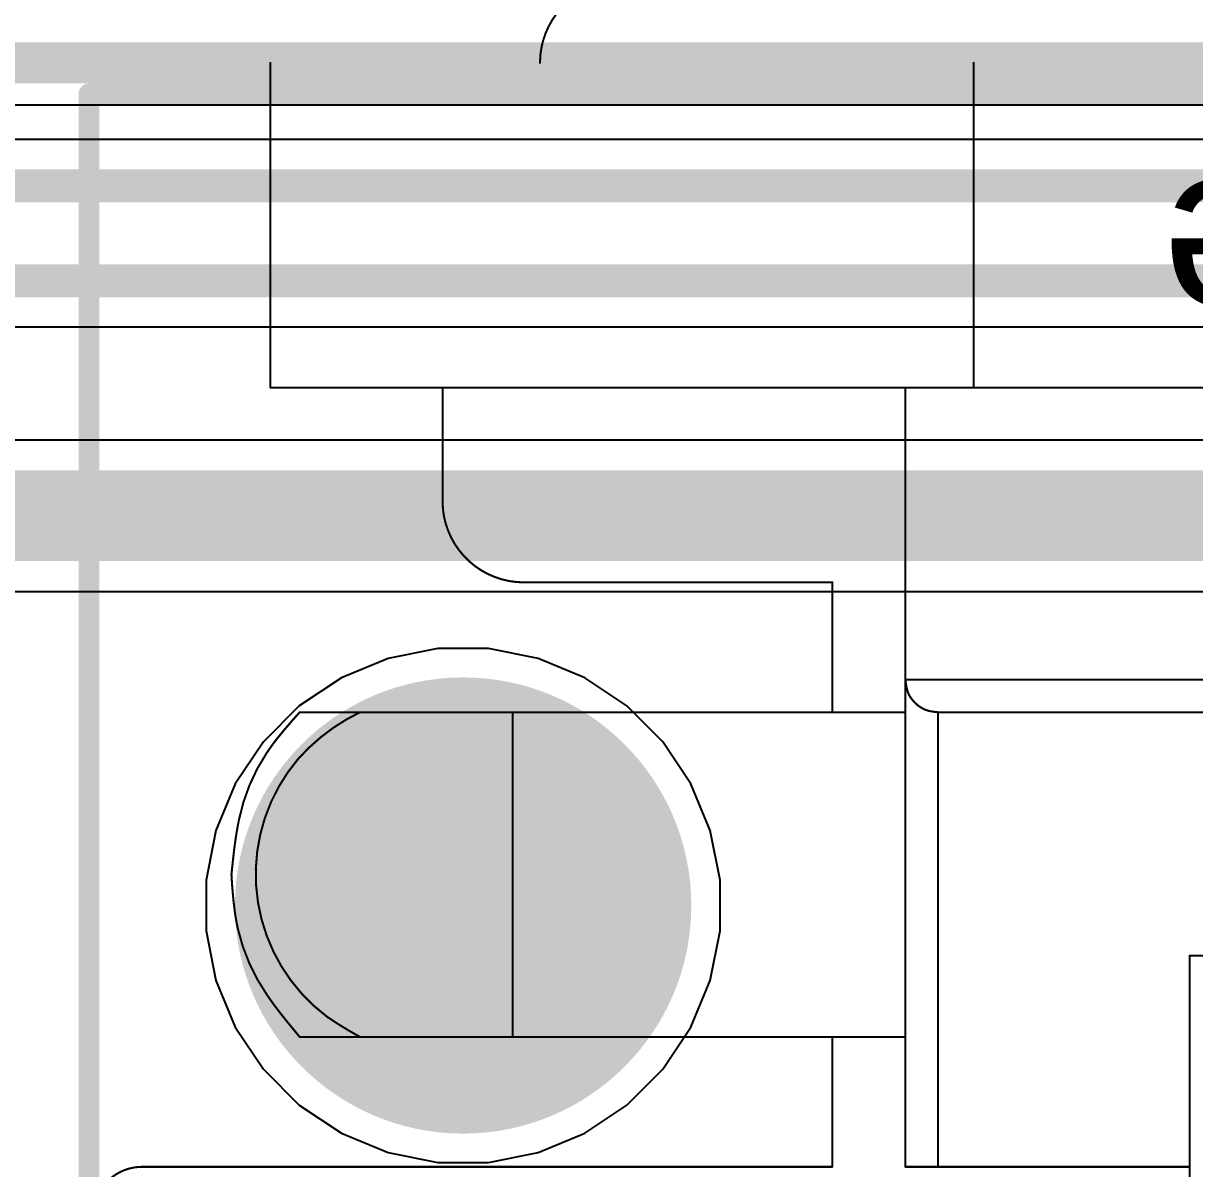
# Model space of a CAD drawing. Header units: inches. Extents: x 90 to 149.8, y 48.7 to 115.2.
# Drawn here: x 108.26 to 115.47, y 92.02 to 99.07 of the extents above; entities that cross this region are included whole.
import ezdxf

# ---------------------------------------------------------------- set-up
doc = ezdxf.new("R2010")
doc.units = ezdxf.units.IN
for name, color, linetype in [('Board_Outline', 56, 'Continuous'), ('Bottom Layer', 5, 'Continuous'), ('Bottom Solder', 6, 'Continuous'), ('Layer 1', 16, 'Continuous'), ('Layer 2', 76, 'Continuous'), ('Mechanical 2', 216, 'Continuous'), ('Pad Holes', 156, 'Continuous'), ('Top Layer', 1, 'Continuous'), ('Top Overlay', 2, 'Continuous'), ('Top Solder', 216, 'Continuous')]:
    doc.layers.add(name, color=color, linetype=linetype)
doc.styles.add('Arial', font='', dxfattribs={"height": 0.2})
doc.styles.get('Arial').set_extended_font_data('Arial')

msp = doc.modelspace()

# ---------------------------------------------------------------- hatches: boundary and pattern name
at = {"layer": 'Bottom Solder'}
h = msp.add_hatch(color=6, dxfattribs=at)
edge = h.paths.add_edge_path()
edge.add_arc((110.9656, 93.6366), 0.1016, 0, 360)
at = {"layer": 'Pad Holes'}
h = msp.add_hatch(color=7, dxfattribs=at)
edge = h.paths.add_edge_path()
edge.add_arc((110.9656, 93.6366), 1.405, 0, 360)
at = {"layer": 'Top Solder'}
h = msp.add_hatch(color=216, dxfattribs=at)
edge = h.paths.add_edge_path()
edge.add_arc((110.9656, 93.6366), 0.1016, 0, 360)

# ---------------------------------------------------------------- linework, layer by layer
at = {"layer": 'Board_Outline'}
msp.add_lwpolyline([(95.939, 98.827, 0.254, 0.254, 0), (140.939, 98.827, 0.254, 0.254, 0)], format="xyseb", dxfattribs=at)
at = {"layer": 'Bottom Layer'}
for p, q in [((96.198, 98.568), (127.7331, 98.568)), ((110.8097, 95.2194), (110.5039, 95.1586)), ((111.1215, 95.2194), (110.8097, 95.2194)), ((111.4273, 95.1586), (111.1215, 95.2194)), ((110.5039, 95.1586), (110.2159, 95.0393)), ((111.7153, 95.0393), (111.4273, 95.1586)), ((110.2159, 95.0393), (109.9566, 94.866)), ((111.9746, 94.866), (111.7153, 95.0393)), ((109.9566, 94.866), (109.7362, 94.6456)), ((112.195, 94.6456), (111.9746, 94.866)), ((109.7362, 94.6456), (109.5629, 94.3863)), ((112.3683, 94.3863), (112.195, 94.6456)), ((109.5629, 94.3863), (109.4436, 94.0983)), ((112.4876, 94.0983), (112.3683, 94.3863)), ((109.4436, 94.0983), (109.3828, 93.7925)), ((112.5484, 93.7925), (112.4876, 94.0983)), ((109.3828, 93.7925), (109.3828, 93.4807)), ((112.5484, 93.4807), (112.5484, 93.7925)), ((109.3828, 93.4807), (109.4436, 93.1749)), ((112.4876, 93.1749), (112.5484, 93.4807)), ((109.4436, 93.1749), (109.5629, 92.8869)), ((112.3683, 92.8869), (112.4876, 93.1749)), ((109.5629, 92.8869), (109.7362, 92.6276)), ((112.195, 92.6276), (112.3683, 92.8869)), ((109.7362, 92.6276), (109.9566, 92.4072)), ((111.9746, 92.4072), (112.195, 92.6276)), ((109.9566, 92.4072), (110.2159, 92.2339)), ((111.7153, 92.2339), (111.9746, 92.4072)), ((110.2159, 92.2339), (110.5039, 92.1146)), ((111.4273, 92.1146), (111.7153, 92.2339)), ((110.5039, 92.1146), (110.8097, 92.0538)), ((111.1215, 92.0538), (111.4273, 92.1146)), ((110.8097, 92.0538), (111.1215, 92.0538))]:
    msp.add_line(p, q, dxfattribs=at)
at = {"layer": 'Layer 1'}
for p, q in [((96.198, 98.568), (128.2806, 98.568)), ((121.4374, 98.3543), (98.298, 98.3543)), ((98.5176, 97.2003), (120.786, 97.2003)), ((110.8097, 95.2194), (110.5039, 95.1586)), ((111.1215, 95.2194), (110.8097, 95.2194)), ((111.4273, 95.1586), (111.1215, 95.2194)), ((110.5039, 95.1586), (110.2159, 95.0393)), ((111.7153, 95.0393), (111.4273, 95.1586)), ((110.2159, 95.0393), (109.9566, 94.866)), ((111.9746, 94.866), (111.7153, 95.0393)), ((109.9566, 94.866), (109.7362, 94.6456)), ((112.195, 94.6456), (111.9746, 94.866)), ((109.7362, 94.6456), (109.5629, 94.3863)), ((112.3683, 94.3863), (112.195, 94.6456)), ((109.5629, 94.3863), (109.4436, 94.0983)), ((112.4876, 94.0983), (112.3683, 94.3863)), ((109.4436, 94.0983), (109.3828, 93.7925)), ((112.5484, 93.7925), (112.4876, 94.0983)), ((109.3828, 93.7925), (109.3828, 93.4807)), ((112.5484, 93.4807), (112.5484, 93.7925)), ((109.3828, 93.4807), (109.4436, 93.1749)), ((112.4876, 93.1749), (112.5484, 93.4807)), ((109.4436, 93.1749), (109.5629, 92.8869)), ((112.3683, 92.8869), (112.4876, 93.1749)), ((109.5629, 92.8869), (109.7362, 92.6276)), ((112.195, 92.6276), (112.3683, 92.8869)), ((109.7362, 92.6276), (109.9566, 92.4072)), ((111.9746, 92.4072), (112.195, 92.6276)), ((109.9566, 92.4072), (110.2159, 92.2339)), ((111.7153, 92.2339), (111.9746, 92.4072)), ((110.2159, 92.2339), (110.5039, 92.1146)), ((111.4273, 92.1146), (111.7153, 92.2339)), ((110.5039, 92.1146), (110.8097, 92.0538)), ((111.1215, 92.0538), (111.4273, 92.1146)), ((110.8097, 92.0538), (111.1215, 92.0538))]:
    msp.add_line(p, q, dxfattribs=at)
for points in [[(98.298, 98.0694, 0.2032, 0.2032, 0), (121.4374, 98.0694, 0.2032, 0.2032, 0)], [(98.3996, 97.4852, 0.2032, 0.2032, 0), (120.904, 97.4852, 0.2032, 0.2032, 0)]]:
    msp.add_lwpolyline(points, format="xyseb", dxfattribs=at)
at = {"layer": 'Layer 2'}
for p, q in [((96.198, 98.568), (140.68, 98.568)), ((126.9746, 96.5036), (103.0094, 96.5036)), ((100.7263, 95.5712), (126.7815, 95.5712)), ((110.8097, 95.2194), (110.5039, 95.1586)), ((111.1215, 95.2194), (110.8097, 95.2194)), ((111.4273, 95.1586), (111.1215, 95.2194)), ((110.5039, 95.1586), (110.2159, 95.0393)), ((111.7153, 95.0393), (111.4273, 95.1586)), ((110.2159, 95.0393), (109.9566, 94.866)), ((111.9746, 94.866), (111.7153, 95.0393)), ((109.9566, 94.866), (109.7362, 94.6456)), ((112.195, 94.6456), (111.9746, 94.866)), ((109.7362, 94.6456), (109.5629, 94.3863)), ((112.3683, 94.3863), (112.195, 94.6456)), ((109.5629, 94.3863), (109.4436, 94.0983)), ((112.4876, 94.0983), (112.3683, 94.3863)), ((109.4436, 94.0983), (109.3828, 93.7925)), ((112.5484, 93.7925), (112.4876, 94.0983)), ((109.3828, 93.7925), (109.3828, 93.4807)), ((112.5484, 93.4807), (112.5484, 93.7925)), ((109.3828, 93.4807), (109.4436, 93.1749)), ((112.4876, 93.1749), (112.5484, 93.4807)), ((109.4436, 93.1749), (109.5629, 92.8869)), ((112.3683, 92.8869), (112.4876, 93.1749)), ((109.5629, 92.8869), (109.7362, 92.6276)), ((112.195, 92.6276), (112.3683, 92.8869)), ((109.7362, 92.6276), (109.9566, 92.4072)), ((111.9746, 92.4072), (112.195, 92.6276)), ((109.9566, 92.4072), (110.2159, 92.2339)), ((111.7153, 92.2339), (111.9746, 92.4072)), ((110.2159, 92.2339), (110.5039, 92.1146)), ((111.4273, 92.1146), (111.7153, 92.2339)), ((110.5039, 92.1146), (110.8097, 92.0538)), ((111.1215, 92.0538), (111.4273, 92.1146)), ((110.8097, 92.0538), (111.1215, 92.0538))]:
    msp.add_line(p, q, dxfattribs=at)
msp.add_lwpolyline([(100.5332, 96.0374, 0.5588, 0.5588, 0), (126.9746, 96.0374, 0.5588, 0.5588, 0)], format="xyseb", dxfattribs=at)
at = {"layer": 'Mechanical 2'}
for points in [[(111.439, 98.827, 0.0127, 0.0127, -0.414214), (111.939, 99.327, 0.0127, 0.0127, 0)], [(109.7787, 96.827, 0.0127, 0.0127, 0), (109.7787, 98.827, 0.0127, 0.0127, 0)], [(114.1089, 96.827, 0.0127, 0.0127, 0), (114.1089, 98.827, 0.0127, 0.0127, 0)], [(109.7787, 96.827, 0.0127, 0.0127, 0), (127.0993, 96.827, 0.0127, 0.0127, 0)], [(110.839, 96.127, 0.0127, 0.0127, 0), (110.839, 96.827, 0.0127, 0.0127, 0)], [(113.689, 92.027, 0.0127, 0.0127, 0), (113.689, 96.827, 0.0127, 0.0127, 0)], [(111.339, 95.627, 0.0127, 0.0127, -0.414214), (110.839, 96.127, 0.0127, 0.0127, 0)], [(111.339, 95.627, 0.0127, 0.0127, 0), (113.239, 95.627, 0.0127, 0.0127, 0)], [(113.239, 94.827, 0.0127, 0.0127, 0), (113.239, 95.627, 0.0127, 0.0127, 0)], [(113.689, 95.027, 0.0127, 0.0127, 0), (123.189, 95.027, 0.0127, 0.0127, 0)], [(113.7005, 94.9625, 0.0127, 0.0127, -0.039121), (113.689, 95.027, 0.0127, 0.0127, 0)], [(113.7122, 94.9328, 0.0127, 0.0127, -0.049904), (113.7005, 94.9625, 0.0127, 0.0127, 0)], [(113.7295, 94.9059, 0.0127, 0.0127, -0.04519), (113.7122, 94.9328, 0.0127, 0.0127, 0)], [(113.7509, 94.8823, 0.0127, 0.0127, -0.038556), (113.7295, 94.9059, 0.0127, 0.0127, 0)], [(109.8182, 94.6619, 0.0127, 0.0127, -0.016371), (109.9592, 94.827, 0.0127, 0.0127, 0)], [(109.9504, 94.5401, 0.0127, 0.0127, -0.098603), (110.3307, 94.827, 0.0127, 0.0127, 0)], [(109.9592, 94.827, 0.0127, 0.0127, 0), (109.9851, 94.827, 0.0127, 0.0127, 0)], [(109.9851, 94.827, 0.0127, 0.0127, 0), (110.0139, 94.827, 0.0127, 0.0127, 0)], [(110.0139, 94.827, 0.0127, 0.0127, 0), (110.0489, 94.827, 0.0127, 0.0127, 0)], [(110.0489, 94.827, 0.0127, 0.0127, 0), (110.3307, 94.827, 0.0127, 0.0127, 0)], [(110.3307, 94.827, 0.0127, 0.0127, 0), (113.689, 94.827, 0.0127, 0.0127, 0)], [(111.271, 92.827, 0.0127, 0.0127, 0), (111.271, 94.827, 0.0127, 0.0127, 0)], [(113.8016, 94.8468, 0.0127, 0.0127, -0.077314), (113.7509, 94.8823, 0.0127, 0.0127, 0)], [(113.8591, 94.8305, 0.0127, 0.0127, -0.079197), (113.8016, 94.8468, 0.0127, 0.0127, 0)], [(113.889, 94.827, 0.0127, 0.0127, -0.009931), (113.8591, 94.8305, 0.0127, 0.0127, 0)], [(113.889, 94.827, 0.0127, 0.0127, 0), (122.989, 94.827, 0.0127, 0.0127, 0)], [(113.889, 92.027, 0.0127, 0.0127, 0), (113.889, 94.827, 0.0127, 0.0127, 0)], [(109.7543, 94.5733, 0.0127, 0.0127, -0.020177), (109.8182, 94.6619, 0.0127, 0.0127, 0)], [(109.5853, 94.1639, 0.0127, 0.0127, -0.097134), (109.7543, 94.5733, 0.0127, 0.0127, 0)], [(110.1285, 92.9508, 0.0127, 0.0127, -0.432764), (109.9504, 94.5401, 0.0127, 0.0127, 0)], [(109.5656, 94.053, 0.0127, 0.0127, -0.014805), (109.5853, 94.1639, 0.0127, 0.0127, 0)], [(109.551, 93.9404, 0.0127, 0.0127, -0.008752), (109.5656, 94.053, 0.0127, 0.0127, 0)], [(109.539, 93.827, 0.0127, 0.0127, 0), (109.551, 93.9404, 0.0127, 0.0127, 0)], [(109.5591, 93.6018, 0.0127, 0.0127, -0.0181), (109.539, 93.827, 0.0127, 0.0127, 0)], [(109.5792, 93.4909, 0.0127, 0.0127, -0.022504), (109.5591, 93.6018, 0.0127, 0.0127, 0)], [(109.7578, 93.0864, 0.0127, 0.0127, -0.095244), (109.5792, 93.4909, 0.0127, 0.0127, 0)], [(115.439, 93.327, 0.0127, 0.0127, 0), (121.439, 93.327, 0.0127, 0.0127, 0)], [(115.439, 88.827, 0.0127, 0.0127, 0), (115.439, 93.327, 0.0127, 0.0127, 0)], [(109.8216, 92.9976, 0.0127, 0.0127, -0.01398), (109.7578, 93.0864, 0.0127, 0.0127, 0)], [(109.8894, 92.9116, 0.0127, 0.0127, -0.008365), (109.8216, 92.9976, 0.0127, 0.0127, 0)], [(110.3307, 92.827, 0.0127, 0.0127, -0.025191), (110.1285, 92.9508, 0.0127, 0.0127, 0)], [(109.8894, 92.9116, 0.0127, 0.0127, 0), (109.9592, 92.827, 0.0127, 0.0127, 0)], [(109.9592, 92.827, 0.0127, 0.0127, 0), (109.9675, 92.827, 0.0127, 0.0127, 0)], [(109.9675, 92.827, 0.0127, 0.0127, 0), (109.9849, 92.827, 0.0127, 0.0127, 0)], [(109.9849, 92.827, 0.0127, 0.0127, 0), (110.0493, 92.827, 0.0127, 0.0127, 0)], [(110.0493, 92.827, 0.0127, 0.0127, 0), (110.0895, 92.827, 0.0127, 0.0127, 0)], [(110.0895, 92.827, 0.0127, 0.0127, 0), (110.1334, 92.827, 0.0127, 0.0127, 0)], [(110.1334, 92.827, 0.0127, 0.0127, 0), (110.1802, 92.827, 0.0127, 0.0127, 0)], [(110.1802, 92.827, 0.0127, 0.0127, 0), (110.2291, 92.827, 0.0127, 0.0127, 0)], [(110.2291, 92.827, 0.0127, 0.0127, 0), (110.3307, 92.827, 0.0127, 0.0127, 0)], [(110.3307, 92.827, 0.0127, 0.0127, 0), (113.689, 92.827, 0.0127, 0.0127, 0)], [(113.239, 92.027, 0.0127, 0.0127, 0), (113.239, 92.827, 0.0127, 0.0127, 0)], [(108.689, 91.727, 0.0127, 0.0127, -0.414214), (108.989, 92.027, 0.0127, 0.0127, 0)], [(108.989, 92.027, 0.0127, 0.0127, 0), (113.239, 92.027, 0.0127, 0.0127, 0)], [(113.689, 92.027, 0.0127, 0.0127, 0), (115.439, 92.027, 0.0127, 0.0127, 0)]]:
    msp.add_lwpolyline(points, format="xyseb", dxfattribs=at)
for points in [[(109.7756, 98.827, 0.00635, 0.00635, 1), (109.7819, 98.827, 0.00635, 0.00635, 1)], [(111.4358, 98.827, 0.00635, 0.00635, 1), (111.4422, 98.827, 0.00635, 0.00635, 1)], [(114.1057, 98.827, 0.00635, 0.00635, 1), (114.112, 98.827, 0.00635, 0.00635, 1)], [(109.7756, 96.827, 0.00635, 0.00635, 1), (109.7819, 96.827, 0.00635, 0.00635, 1)], [(109.7756, 96.827, 0.00635, 0.00635, 1), (109.7819, 96.827, 0.00635, 0.00635, 1)], [(110.8358, 96.827, 0.00635, 0.00635, 1), (110.8422, 96.827, 0.00635, 0.00635, 1)], [(113.6858, 96.827, 0.00635, 0.00635, 1), (113.6922, 96.827, 0.00635, 0.00635, 1)], [(114.1057, 96.827, 0.00635, 0.00635, 1), (114.112, 96.827, 0.00635, 0.00635, 1)], [(110.8358, 96.127, 0.00635, 0.00635, 1), (110.8422, 96.127, 0.00635, 0.00635, 1)], [(110.8358, 96.127, 0.00635, 0.00635, 1), (110.8422, 96.127, 0.00635, 0.00635, 1)], [(111.3358, 95.627, 0.00635, 0.00635, 1), (111.3422, 95.627, 0.00635, 0.00635, 1)], [(111.3358, 95.627, 0.00635, 0.00635, 1), (111.3422, 95.627, 0.00635, 0.00635, 1)], [(113.2358, 95.627, 0.00635, 0.00635, 1), (113.2422, 95.627, 0.00635, 0.00635, 1)], [(113.2358, 95.627, 0.00635, 0.00635, 1), (113.2422, 95.627, 0.00635, 0.00635, 1)], [(113.6858, 95.027, 0.00635, 0.00635, 1), (113.6922, 95.027, 0.00635, 0.00635, 1)], [(113.6858, 95.027, 0.00635, 0.00635, 1), (113.6922, 95.027, 0.00635, 0.00635, 1)], [(113.6973, 94.9625, 0.00635, 0.00635, 1), (113.7037, 94.9625, 0.00635, 0.00635, 1)], [(113.6973, 94.9625, 0.00635, 0.00635, 1), (113.7037, 94.9625, 0.00635, 0.00635, 1)], [(113.7091, 94.9328, 0.00635, 0.00635, 1), (113.7154, 94.9328, 0.00635, 0.00635, 1)], [(113.7091, 94.9328, 0.00635, 0.00635, 1), (113.7154, 94.9328, 0.00635, 0.00635, 1)], [(113.7263, 94.9059, 0.00635, 0.00635, 1), (113.7327, 94.9059, 0.00635, 0.00635, 1)], [(113.7263, 94.9059, 0.00635, 0.00635, 1), (113.7327, 94.9059, 0.00635, 0.00635, 1)], [(109.956, 94.827, 0.00635, 0.00635, 1), (109.9624, 94.827, 0.00635, 0.00635, 1)], [(109.956, 94.827, 0.00635, 0.00635, 1), (109.9624, 94.827, 0.00635, 0.00635, 1)], [(109.9819, 94.827, 0.00635, 0.00635, 1), (109.9882, 94.827, 0.00635, 0.00635, 1)], [(109.9819, 94.827, 0.00635, 0.00635, 1), (109.9882, 94.827, 0.00635, 0.00635, 1)], [(110.0107, 94.827, 0.00635, 0.00635, 1), (110.017, 94.827, 0.00635, 0.00635, 1)], [(110.0107, 94.827, 0.00635, 0.00635, 1), (110.017, 94.827, 0.00635, 0.00635, 1)], [(110.0458, 94.827, 0.00635, 0.00635, 1), (110.0521, 94.827, 0.00635, 0.00635, 1)], [(110.0458, 94.827, 0.00635, 0.00635, 1), (110.0521, 94.827, 0.00635, 0.00635, 1)], [(110.3276, 94.827, 0.00635, 0.00635, 1), (110.3339, 94.827, 0.00635, 0.00635, 1)], [(110.3276, 94.827, 0.00635, 0.00635, 1), (110.3339, 94.827, 0.00635, 0.00635, 1)], [(110.3276, 94.827, 0.00635, 0.00635, 1), (110.3339, 94.827, 0.00635, 0.00635, 1)], [(111.2678, 94.827, 0.00635, 0.00635, 1), (111.2742, 94.827, 0.00635, 0.00635, 1)], [(113.2358, 94.827, 0.00635, 0.00635, 1), (113.2422, 94.827, 0.00635, 0.00635, 1)], [(113.6858, 94.827, 0.00635, 0.00635, 1), (113.6922, 94.827, 0.00635, 0.00635, 1)], [(113.7477, 94.8823, 0.00635, 0.00635, 1), (113.7541, 94.8823, 0.00635, 0.00635, 1)], [(113.7477, 94.8823, 0.00635, 0.00635, 1), (113.7541, 94.8823, 0.00635, 0.00635, 1)], [(113.7984, 94.8468, 0.00635, 0.00635, 1), (113.8048, 94.8468, 0.00635, 0.00635, 1)], [(113.7984, 94.8468, 0.00635, 0.00635, 1), (113.8048, 94.8468, 0.00635, 0.00635, 1)], [(113.8559, 94.8305, 0.00635, 0.00635, 1), (113.8622, 94.8305, 0.00635, 0.00635, 1)], [(113.8559, 94.8305, 0.00635, 0.00635, 1), (113.8622, 94.8305, 0.00635, 0.00635, 1)], [(113.8858, 94.827, 0.00635, 0.00635, 1), (113.8922, 94.827, 0.00635, 0.00635, 1)], [(113.8858, 94.827, 0.00635, 0.00635, 1), (113.8922, 94.827, 0.00635, 0.00635, 1)], [(113.8858, 94.827, 0.00635, 0.00635, 1), (113.8922, 94.827, 0.00635, 0.00635, 1)], [(109.8151, 94.6619, 0.00635, 0.00635, 1), (109.8214, 94.6619, 0.00635, 0.00635, 1)], [(109.8151, 94.6619, 0.00635, 0.00635, 1), (109.8214, 94.6619, 0.00635, 0.00635, 1)], [(109.7511, 94.5733, 0.00635, 0.00635, 1), (109.7574, 94.5733, 0.00635, 0.00635, 1)], [(109.7511, 94.5733, 0.00635, 0.00635, 1), (109.7574, 94.5733, 0.00635, 0.00635, 1)], [(109.9472, 94.5401, 0.00635, 0.00635, 1), (109.9535, 94.5401, 0.00635, 0.00635, 1)], [(109.9472, 94.5401, 0.00635, 0.00635, 1), (109.9535, 94.5401, 0.00635, 0.00635, 1)], [(109.5822, 94.1639, 0.00635, 0.00635, 1), (109.5885, 94.1639, 0.00635, 0.00635, 1)], [(109.5822, 94.1639, 0.00635, 0.00635, 1), (109.5885, 94.1639, 0.00635, 0.00635, 1)], [(109.5624, 94.053, 0.00635, 0.00635, 1), (109.5688, 94.053, 0.00635, 0.00635, 1)], [(109.5624, 94.053, 0.00635, 0.00635, 1), (109.5688, 94.053, 0.00635, 0.00635, 1)], [(109.5478, 93.9404, 0.00635, 0.00635, 1), (109.5542, 93.9404, 0.00635, 0.00635, 1)], [(109.5479, 93.9404, 0.00635, 0.00635, 1), (109.5542, 93.9404, 0.00635, 0.00635, 1)], [(109.5358, 93.827, 0.00635, 0.00635, 1), (109.5422, 93.827, 0.00635, 0.00635, 1)], [(109.5358, 93.827, 0.00635, 0.00635, 1), (109.5422, 93.827, 0.00635, 0.00635, 1)], [(109.5559, 93.6018, 0.00635, 0.00635, 1), (109.5622, 93.6018, 0.00635, 0.00635, 1)], [(109.5559, 93.6018, 0.00635, 0.00635, 1), (109.5622, 93.6018, 0.00635, 0.00635, 1)], [(109.576, 93.4909, 0.00635, 0.00635, 1), (109.5824, 93.4909, 0.00635, 0.00635, 1)], [(109.576, 93.4909, 0.00635, 0.00635, 1), (109.5824, 93.4909, 0.00635, 0.00635, 1)], [(115.4358, 93.327, 0.00635, 0.00635, 1), (115.4422, 93.327, 0.00635, 0.00635, 1)], [(115.4358, 93.327, 0.00635, 0.00635, 1), (115.4422, 93.327, 0.00635, 0.00635, 1)], [(109.7546, 93.0864, 0.00635, 0.00635, 1), (109.761, 93.0864, 0.00635, 0.00635, 1)], [(109.7546, 93.0864, 0.00635, 0.00635, 1), (109.761, 93.0864, 0.00635, 0.00635, 1)], [(109.8184, 92.9976, 0.00635, 0.00635, 1), (109.8248, 92.9976, 0.00635, 0.00635, 1)], [(109.8184, 92.9976, 0.00635, 0.00635, 1), (109.8248, 92.9976, 0.00635, 0.00635, 1)], [(110.1254, 92.9508, 0.00635, 0.00635, 1), (110.1317, 92.9508, 0.00635, 0.00635, 1)], [(110.1254, 92.9508, 0.00635, 0.00635, 1), (110.1317, 92.9508, 0.00635, 0.00635, 1)], [(109.8862, 92.9116, 0.00635, 0.00635, 1), (109.8926, 92.9116, 0.00635, 0.00635, 1)], [(109.8862, 92.9116, 0.00635, 0.00635, 1), (109.8926, 92.9116, 0.00635, 0.00635, 1)], [(109.956, 92.827, 0.00635, 0.00635, 1), (109.9624, 92.827, 0.00635, 0.00635, 1)], [(109.956, 92.827, 0.00635, 0.00635, 1), (109.9624, 92.827, 0.00635, 0.00635, 1)], [(109.9643, 92.827, 0.00635, 0.00635, 1), (109.9706, 92.827, 0.00635, 0.00635, 1)], [(109.9643, 92.827, 0.00635, 0.00635, 1), (109.9706, 92.827, 0.00635, 0.00635, 1)], [(109.9818, 92.827, 0.00635, 0.00635, 1), (109.9881, 92.827, 0.00635, 0.00635, 1)], [(109.9818, 92.827, 0.00635, 0.00635, 1), (109.9881, 92.827, 0.00635, 0.00635, 1)], [(110.0462, 92.827, 0.00635, 0.00635, 1), (110.0525, 92.827, 0.00635, 0.00635, 1)], [(110.0462, 92.827, 0.00635, 0.00635, 1), (110.0525, 92.827, 0.00635, 0.00635, 1)], [(110.0863, 92.827, 0.00635, 0.00635, 1), (110.0927, 92.827, 0.00635, 0.00635, 1)], [(110.0863, 92.827, 0.00635, 0.00635, 1), (110.0927, 92.827, 0.00635, 0.00635, 1)], [(110.1302, 92.827, 0.00635, 0.00635, 1), (110.1365, 92.827, 0.00635, 0.00635, 1)], [(110.1302, 92.827, 0.00635, 0.00635, 1), (110.1365, 92.827, 0.00635, 0.00635, 1)], [(110.177, 92.827, 0.00635, 0.00635, 1), (110.1833, 92.827, 0.00635, 0.00635, 1)], [(110.177, 92.827, 0.00635, 0.00635, 1), (110.1833, 92.827, 0.00635, 0.00635, 1)], [(110.226, 92.827, 0.00635, 0.00635, 1), (110.2323, 92.827, 0.00635, 0.00635, 1)], [(110.226, 92.827, 0.00635, 0.00635, 1), (110.2323, 92.827, 0.00635, 0.00635, 1)], [(110.3276, 92.827, 0.00635, 0.00635, 1), (110.3339, 92.827, 0.00635, 0.00635, 1)], [(110.3276, 92.827, 0.00635, 0.00635, 1), (110.3339, 92.827, 0.00635, 0.00635, 1)], [(110.3276, 92.827, 0.00635, 0.00635, 1), (110.3339, 92.827, 0.00635, 0.00635, 1)], [(111.2678, 92.827, 0.00635, 0.00635, 1), (111.2742, 92.827, 0.00635, 0.00635, 1)], [(113.2358, 92.827, 0.00635, 0.00635, 1), (113.2422, 92.827, 0.00635, 0.00635, 1)], [(113.6858, 92.827, 0.00635, 0.00635, 1), (113.6922, 92.827, 0.00635, 0.00635, 1)], [(108.9858, 92.027, 0.00635, 0.00635, 1), (108.9922, 92.027, 0.00635, 0.00635, 1)], [(108.9858, 92.027, 0.00635, 0.00635, 1), (108.9922, 92.027, 0.00635, 0.00635, 1)], [(113.2358, 92.027, 0.00635, 0.00635, 1), (113.2422, 92.027, 0.00635, 0.00635, 1)], [(113.2358, 92.027, 0.00635, 0.00635, 1), (113.2422, 92.027, 0.00635, 0.00635, 1)], [(113.6858, 92.027, 0.00635, 0.00635, 1), (113.6922, 92.027, 0.00635, 0.00635, 1)], [(113.6858, 92.027, 0.00635, 0.00635, 1), (113.6922, 92.027, 0.00635, 0.00635, 1)], [(113.8858, 92.027, 0.00635, 0.00635, 1), (113.8922, 92.027, 0.00635, 0.00635, 1)], [(115.4358, 92.027, 0.00635, 0.00635, 1), (115.4422, 92.027, 0.00635, 0.00635, 1)]]:
    msp.add_lwpolyline(points, format="xyseb", close=True, dxfattribs=at)
at = {"layer": 'Top Layer'}
for p, q in [((96.198, 98.568), (128.2806, 98.568)), ((110.8097, 95.2194), (110.5039, 95.1586)), ((111.1215, 95.2194), (110.8097, 95.2194)), ((111.4273, 95.1586), (111.1215, 95.2194)), ((110.5039, 95.1586), (110.2159, 95.0393)), ((111.7153, 95.0393), (111.4273, 95.1586)), ((110.2159, 95.0393), (109.9566, 94.866)), ((111.9746, 94.866), (111.7153, 95.0393)), ((109.9566, 94.866), (109.7362, 94.6456)), ((112.195, 94.6456), (111.9746, 94.866)), ((109.7362, 94.6456), (109.5629, 94.3863)), ((112.3683, 94.3863), (112.195, 94.6456)), ((109.5629, 94.3863), (109.4436, 94.0983)), ((112.4876, 94.0983), (112.3683, 94.3863)), ((109.4436, 94.0983), (109.3828, 93.7925)), ((112.5484, 93.7925), (112.4876, 94.0983)), ((109.3828, 93.7925), (109.3828, 93.4807)), ((112.5484, 93.4807), (112.5484, 93.7925)), ((109.3828, 93.4807), (109.4436, 93.1749)), ((112.4876, 93.1749), (112.5484, 93.4807)), ((109.4436, 93.1749), (109.5629, 92.8869)), ((112.3683, 92.8869), (112.4876, 93.1749)), ((109.5629, 92.8869), (109.7362, 92.6276)), ((112.195, 92.6276), (112.3683, 92.8869)), ((109.7362, 92.6276), (109.9566, 92.4072)), ((111.9746, 92.4072), (112.195, 92.6276)), ((109.9566, 92.4072), (110.2159, 92.2339)), ((111.7153, 92.2339), (111.9746, 92.4072)), ((110.2159, 92.2339), (110.5039, 92.1146)), ((111.4273, 92.1146), (111.7153, 92.2339)), ((110.5039, 92.1146), (110.8097, 92.0538)), ((111.1215, 92.0538), (111.4273, 92.1146)), ((110.8097, 92.0538), (111.1215, 92.0538))]:
    msp.add_line(p, q, dxfattribs=at)
at = {"layer": 'Top Overlay'}
for points in [[(108.6612, 85.2612, 0.127, 0.127, 0), (108.6612, 98.6366, 0.127, 0.127, 0)], [(108.6612, 98.6366, 0.127, 0.127, 0), (128.27, 98.6366, 0.127, 0.127, 0)]]:
    msp.add_lwpolyline(points, format="xyseb", dxfattribs=at)
msp.add_lwpolyline([(108.6295, 98.6366, 0.0635, 0.0635, 1), (108.6929, 98.6366, 0.0635, 0.0635, 1)], format="xyseb", close=True, dxfattribs=at)
msp.add_lwpolyline([(108.6295, 98.6366, 0.0635, 0.0635, 1), (108.6929, 98.6366, 0.0635, 0.0635, 1)], format="xyseb", close=True, dxfattribs=at)

# ---------------------------------------------------------------- texts
at = {"layer": 'Top Overlay', "style": 'Arial'}
msp.add_text('PCB Edge', height=1, rotation=180, dxfattribs=at).set_placement((121.7884, 98.1034))

doc.saveas('drawing.dxf')
